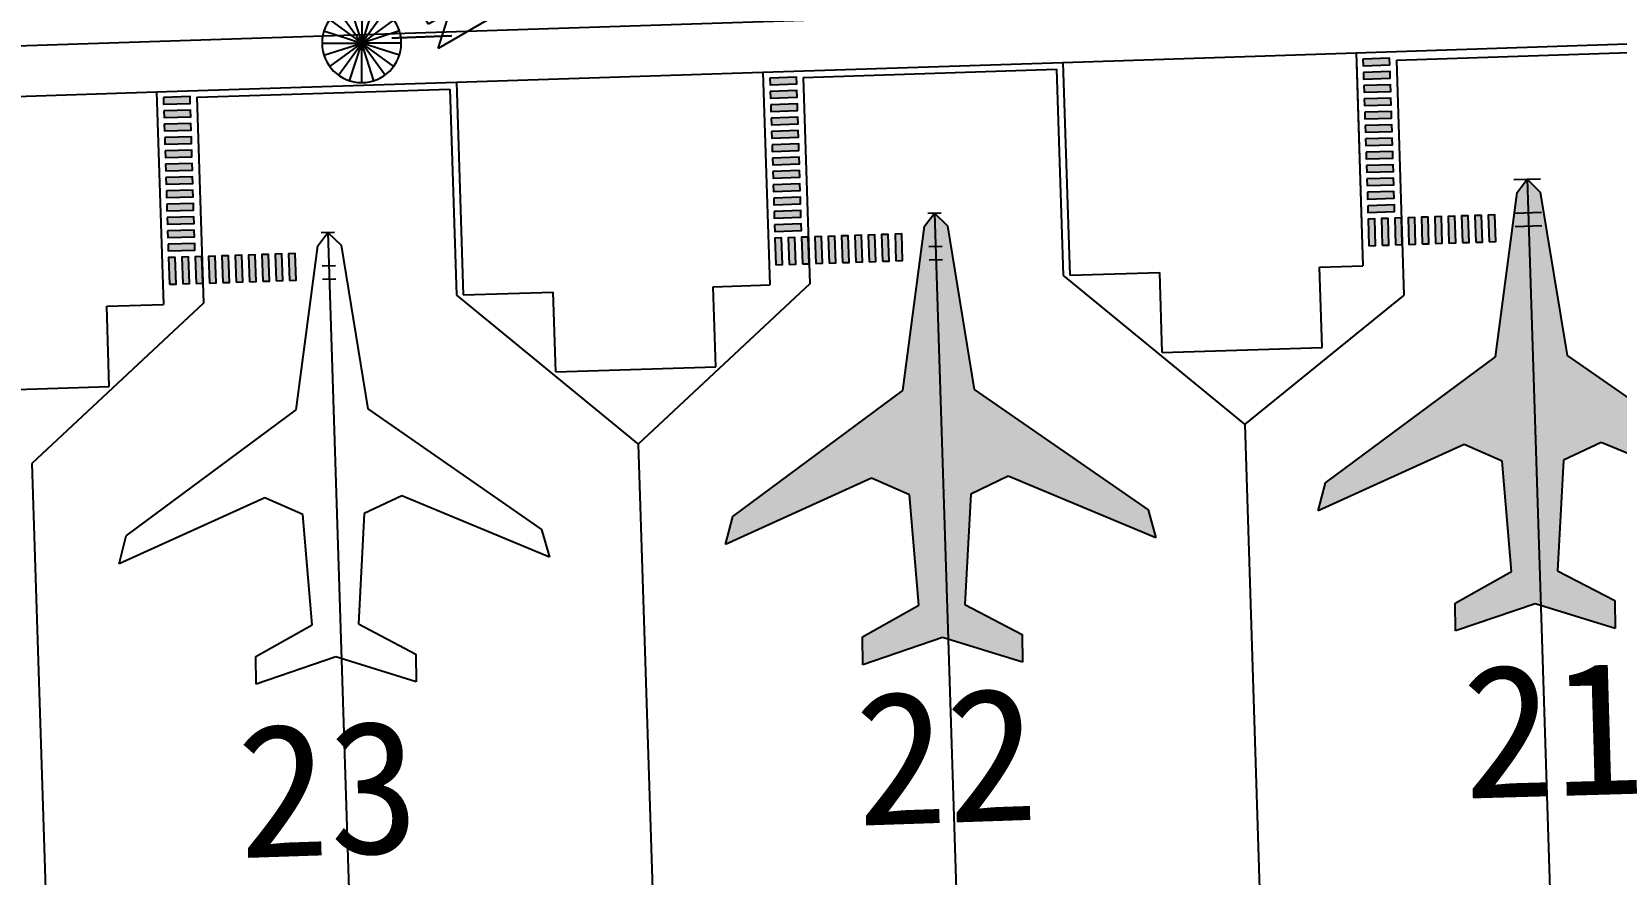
# Model space of a CAD drawing. Extents: x 71210 to 87171, y -11349 to 219.
# Drawn here: x 77445 to 78633, y -5300 to -4668 of the extents above; entities that cross this region are included whole.
import ezdxf

# ---------------------------------------------------------------- set-up
doc = ezdxf.new("R2010")
doc.units = 0
doc.layers.add('L-燈具圖', color=7, linetype='Continuous')
doc.layers.add('建築', color=7, linetype='Continuous')
doc.styles.add('細明體', font='')
doc.styles.get('細明體').set_extended_font_data('細明體')

# ---------------------------------------------------------------- blocks, each defined once
blk = doc.blocks.new('L-雷雨警示燈')
at = {"layer": 'L-燈具圖', "color": 87, "ltscale": 1000}
for p in [(-17.5, 24), (-9.2, 28.3), (0, 29.7), (9.2, 28.3), (17.5, 24), (-24, 17.5), (24, 17.5), (-28.3, 9.2), (-17.5, -24), (-9.2, -28.3), (28.3, 9.2), (0, -29.7), (9.2, -28.3), (28.3, -9.2), (-29.7, 0), (-28.3, -9.2), (-24, -17.5), (17.5, -24), (24, -17.5), (29.7, 0)]:
    blk.add_line(p, (0, 0), dxfattribs=at)
blk.add_circle((0, 0), 29.7, dxfattribs=at)
blk = doc.blocks.new('L-防水號角喇叭')
at = {"layer": 'L-燈具圖', "color": 6, "ltscale": 1000}
for p, q in [((-19.4, 39.2), (0, 17.9)), ((-19.4, 39.2), (-19.4, -27.1)), ((0, 24.3), (0, -24.3)), ((0, 24.3), (13.6, 24.3)), ((13.6, -24.3), (13.6, 24.3)), ((-19.4, -27.1), (0, -5.7)), ((0, -24.3), (13.6, -24.3))]:
    blk.add_line(p, q, dxfattribs=at)

msp = doc.modelspace()

# ---------------------------------------------------------------- hatches: boundary and pattern name
at = {"layer": '建築', "ltscale": 1000}
h = msp.add_hatch(color=256, dxfattribs=at)
h.paths.add_polyline_path([(78462.8, -4688), (78442.8, -4688.7), (78443, -4693.7), (78463, -4693)])
h.paths.add_polyline_path([(78463.2, -4698), (78443.2, -4698.7), (78443.3, -4703.7), (78463.3, -4703)])
h.paths.add_polyline_path([(78463.5, -4708), (78443.5, -4708.6), (78443.6, -4713.6), (78463.6, -4713)])
h.paths.add_polyline_path([(78463.8, -4718), (78443.8, -4718.6), (78444, -4723.6), (78464, -4723)])
h.paths.add_polyline_path([(78464.1, -4728), (78444.1, -4728.6), (78444.3, -4733.6), (78464.3, -4733)])
h.paths.add_polyline_path([(78464.4, -4738), (78444.4, -4738.6), (78444.6, -4743.6), (78464.6, -4743)])
h.paths.add_polyline_path([(78464.8, -4748), (78444.8, -4748.6), (78444.9, -4753.6), (78464.9, -4753)])
h.paths.add_polyline_path([(78465.1, -4758), (78445.1, -4758.6), (78445.3, -4763.6), (78465.2, -4763)])
h.paths.add_polyline_path([(78465.4, -4768), (78445.4, -4768.6), (78445.6, -4773.6), (78465.6, -4773)])
h.paths.add_polyline_path([(78465.7, -4778), (78445.7, -4778.6), (78445.9, -4783.6), (78465.9, -4783)])
h.paths.add_polyline_path([(78466, -4788), (78446.1, -4788.6), (78446.2, -4793.6), (78466.2, -4793)])
h.paths.add_polyline_path([(78466.4, -4798), (78446.4, -4798.6), (78446.5, -4803.6), (78466.5, -4803)])
h.paths.add_polyline_path([(78451.7, -4808.4), (78446.7, -4808.6), (78447.3, -4828.6), (78452.3, -4828.4)])
h.paths.add_polyline_path([(78461.7, -4808.1), (78456.7, -4808.3), (78457.3, -4828.3), (78462.3, -4828.1)])
h.paths.add_polyline_path([(78471.7, -4807.8), (78466.7, -4808), (78467.3, -4827.9), (78472.3, -4827.8)])
h.paths.add_polyline_path([(78481.7, -4807.5), (78476.7, -4807.6), (78477.3, -4827.6), (78482.3, -4827.5)])
h.paths.add_polyline_path([(78491.7, -4807.2), (78486.7, -4807.3), (78487.3, -4827.3), (78492.3, -4827.1)])
h.paths.add_polyline_path([(78501.7, -4806.8), (78496.7, -4807), (78497.3, -4827), (78502.3, -4826.8)])
h.paths.add_polyline_path([(78511.7, -4806.5), (78506.7, -4806.7), (78507.3, -4826.7), (78512.3, -4826.5)])
h.paths.add_polyline_path([(78521.7, -4806.2), (78516.7, -4806.3), (78517.3, -4826.3), (78522.3, -4826.2)])
h.paths.add_polyline_path([(78531.7, -4805.9), (78526.7, -4806), (78527.3, -4826), (78532.3, -4825.9)])
h.paths.add_polyline_path([(78541.6, -4805.5), (78536.7, -4805.7), (78537.3, -4825.7), (78542.3, -4825.5)])
h = msp.add_hatch(color=256, dxfattribs=at)
h.paths.add_polyline_path([(78018.1, -4702.3), (77998.1, -4703), (77998.2, -4708), (78018.2, -4707.3)])
h.paths.add_polyline_path([(78018.4, -4712.3), (77998.4, -4713), (77998.6, -4718), (78018.5, -4717.3)])
h.paths.add_polyline_path([(78018.7, -4722.3), (77998.7, -4723), (77998.9, -4728), (78018.9, -4727.3)])
h.paths.add_polyline_path([(78019, -4732.3), (77999, -4732.9), (77999.2, -4737.9), (78019.2, -4737.3)])
h.paths.add_polyline_path([(78019.3, -4742.3), (77999.4, -4742.9), (77999.5, -4747.9), (78019.5, -4747.3)])
h.paths.add_polyline_path([(78019.7, -4752.3), (77999.7, -4752.9), (77999.8, -4757.9), (78019.8, -4757.3)])
h.paths.add_polyline_path([(78020, -4762.3), (78000, -4762.9), (78000.2, -4767.9), (78020.2, -4767.3)])
h.paths.add_polyline_path([(78020.3, -4772.3), (78000.3, -4772.9), (78000.5, -4777.9), (78020.5, -4777.3)])
h.paths.add_polyline_path([(78020.6, -4782.3), (78000.6, -4782.9), (78000.8, -4787.9), (78020.8, -4787.3)])
h.paths.add_polyline_path([(78021, -4792.3), (78001, -4792.9), (78001.1, -4797.9), (78021.1, -4797.3)])
h.paths.add_polyline_path([(78021.3, -4802.3), (78001.3, -4802.9), (78001.4, -4807.9), (78021.4, -4807.3)])
h.paths.add_polyline_path([(78021.6, -4812.3), (78001.6, -4812.9), (78001.8, -4817.9), (78021.8, -4817.3)])
h.paths.add_polyline_path([(78006.9, -4822.7), (78001.9, -4822.9), (78002.6, -4842.9), (78007.6, -4842.7)])
h.paths.add_polyline_path([(78016.9, -4822.4), (78011.9, -4822.6), (78012.6, -4842.6), (78017.6, -4842.4)])
h.paths.add_polyline_path([(78026.9, -4822.1), (78021.9, -4822.3), (78022.6, -4842.2), (78027.6, -4842.1)])
h.paths.add_polyline_path([(78036.9, -4821.8), (78031.9, -4821.9), (78032.6, -4841.9), (78037.6, -4841.8)])
h.paths.add_polyline_path([(78046.9, -4821.5), (78041.9, -4821.6), (78042.6, -4841.6), (78047.5, -4841.4)])
h.paths.add_polyline_path([(78056.9, -4821.1), (78051.9, -4821.3), (78052.5, -4841.3), (78057.5, -4841.1)])
h.paths.add_polyline_path([(78066.9, -4820.8), (78061.9, -4821), (78062.5, -4841), (78067.5, -4840.8)])
h.paths.add_polyline_path([(78076.9, -4820.5), (78071.9, -4820.7), (78072.5, -4840.6), (78077.5, -4840.5)])
h.paths.add_polyline_path([(78086.9, -4820.2), (78081.9, -4820.3), (78082.5, -4840.3), (78087.5, -4840.2)])
h.paths.add_polyline_path([(78096.9, -4819.8), (78091.9, -4820), (78092.5, -4840), (78097.5, -4839.8)])
h = msp.add_hatch(color=256, dxfattribs=at)
h.paths.add_polyline_path([(77563.3, -4716.9), (77543.3, -4717.6), (77543.5, -4722.6), (77563.5, -4721.9)])
h.paths.add_polyline_path([(77563.6, -4726.9), (77543.6, -4727.6), (77543.8, -4732.6), (77563.8, -4731.9)])
h.paths.add_polyline_path([(77563.9, -4736.9), (77543.9, -4737.6), (77544.1, -4742.6), (77564.1, -4741.9)])
h.paths.add_polyline_path([(77564.3, -4746.9), (77544.3, -4747.6), (77544.4, -4752.6), (77564.4, -4751.9)])
h.paths.add_polyline_path([(77564.6, -4756.9), (77544.6, -4757.6), (77544.8, -4762.6), (77564.7, -4761.9)])
h.paths.add_polyline_path([(77564.9, -4766.9), (77544.9, -4767.6), (77545.1, -4772.6), (77565.1, -4771.9)])
h.paths.add_polyline_path([(77565.2, -4776.9), (77545.2, -4777.6), (77545.4, -4782.6), (77565.4, -4781.9)])
h.paths.add_polyline_path([(77565.5, -4786.9), (77545.6, -4787.6), (77545.7, -4792.5), (77565.7, -4791.9)])
h.paths.add_polyline_path([(77565.9, -4796.9), (77545.9, -4797.5), (77546, -4802.5), (77566, -4801.9)])
h.paths.add_polyline_path([(77566.2, -4806.9), (77546.2, -4807.5), (77546.4, -4812.5), (77566.3, -4811.9)])
h.paths.add_polyline_path([(77566.5, -4816.9), (77546.5, -4817.5), (77546.7, -4822.5), (77566.7, -4821.9)])
h.paths.add_polyline_path([(77566.8, -4826.9), (77546.8, -4827.5), (77547, -4832.5), (77567, -4831.9)])
h.paths.add_polyline_path([(77552.2, -4837.4), (77547.2, -4837.5), (77547.8, -4857.5), (77552.8, -4857.4)])
h.paths.add_polyline_path([(77562.2, -4837), (77557.2, -4837.2), (77557.8, -4857.2), (77562.8, -4857)])
h.paths.add_polyline_path([(77572.2, -4836.7), (77567.2, -4836.9), (77567.8, -4856.9), (77572.8, -4856.7)])
h.paths.add_polyline_path([(77582.1, -4836.4), (77577.1, -4836.6), (77577.8, -4856.6), (77582.8, -4856.4)])
h.paths.add_polyline_path([(77592.1, -4836.1), (77587.1, -4836.2), (77587.8, -4856.2), (77592.8, -4856.1)])
h.paths.add_polyline_path([(77602.1, -4835.8), (77597.1, -4835.9), (77597.8, -4855.9), (77602.8, -4855.7)])
h.paths.add_polyline_path([(77612.1, -4835.4), (77607.1, -4835.6), (77607.8, -4855.6), (77612.8, -4855.4)])
h.paths.add_polyline_path([(77622.1, -4835.1), (77617.1, -4835.3), (77617.8, -4855.3), (77622.8, -4855.1)])
h.paths.add_polyline_path([(77632.1, -4834.8), (77627.1, -4835), (77627.8, -4854.9), (77632.8, -4854.8)])
h.paths.add_polyline_path([(77642.1, -4834.5), (77637.1, -4834.6), (77637.8, -4854.6), (77642.8, -4854.5)])
for points in [[(78565.8, -4778.8), (78575.7, -4788.4), (78595.8, -4911), (78726.1, -5001.3), (78732, -5022.2), (78621.3, -4976), (78593.1, -4989.4), (78588.7, -5072.2), (78631.7, -5094.6), (78632, -5115.4), (78571.8, -5096.9), (78512.2, -5117.3), (78511.9, -5096.5), (78554.1, -5072.7), (78547.2, -4990.1), (78518.6, -4977.6), (78409.3, -5027.2), (78414.6, -5006.2), (78542.1, -4911.8), (78558.4, -4788.7)], [(78121.4, -4804.1), (78131.2, -4813.7), (78151.3, -4936.3), (78281.7, -5026.6), (78287.6, -5047.5), (78176.8, -5001.3), (78148.7, -5014.7), (78144.3, -5097.5), (78187.2, -5119.9), (78187.5, -5140.7), (78127.4, -5122.2), (78067.8, -5142.6), (78067.5, -5121.8), (78109.7, -5098), (78102.7, -5015.4), (78074.2, -5002.9), (77964.9, -5052.5), (77970.2, -5031.5), (78097.7, -4937.1), (78114, -4814)]]:
    msp.add_hatch(color=256, dxfattribs=at).paths.add_polyline_path(points)

# ---------------------------------------------------------------- linework, layer by layer
at = {"layer": 'L-燈具圖', "const_width": 1.5, "elevation": -3.9, "flags": 128}
msp.add_lwpolyline([(77759.7, -4671.3), (77714.4, -4673)], dxfattribs=at)
at = {"layer": '建築', "ltscale": 1000}
for p, q in [((74576.1, -4772.4, -12.7), (78806.8, -4633.9, -12.7)), ((78437.7, -4684, -12.7), (78641.1, -4677.3, -12.7)), ((77992.9, -4698.5, -12.7), (78217.8, -4691.2, -12.7)), ((78217.8, -4691.2, -12.7), (78437.7, -4684, -12.7)), ((78217.8, -4691.2, -12.7), (78222.9, -4850.8, -12.7)), ((78217.8, -4691.2, -12.7), (78222.9, -4850.8, -12.7)), ((78437.7, -4684, -12.7), (78442.8, -4843.7, -12.7)), ((78437.9, -4690.5, -12.7), (78442.8, -4843.7, -12.7)), ((78467.9, -4689.6, -12.7), (78657.8, -4683.4, -12.7)), ((78467.9, -4689.6, -12.7), (78473.5, -4865.8, -12.7)), ((78467.9, -4689.6, -12.7), (78473.5, -4865.8, -12.7)), ((77763, -4706, -12.7), (77992.9, -4698.5, -12.7)), ((77992.9, -4698.5, -12.7), (77998.1, -4858, -12.7)), ((77992.9, -4698.5, -12.7), (77998.1, -4858, -12.7)), ((78023.1, -4702.5, -12.7), (78213, -4696.3, -12.7)), ((78023.1, -4702.5, -12.7), (78213, -4696.3, -12.7)), ((78023.1, -4702.5, -12.7), (78028, -4857.1, -12.7)), ((78023.1, -4702.5, -12.7), (78028, -4857.1, -12.7)), ((78213, -4696.3, -12.7), (78217.9, -4851, -12.7)), ((78213, -4696.3, -12.7), (78217.9, -4851, -12.7)), ((77308.3, -4720.9, -12.7), (77538.2, -4713.4, -12.7)), ((77538.2, -4713.4, -12.7), (77763, -4706, -12.7)), ((77538.2, -4713.4, -12.7), (77543.3, -4872.7, -12.7)), ((77538.2, -4713.4, -12.7), (77543.3, -4872.7, -12.7)), ((77568.3, -4717.4, -12.7), (77758.2, -4711.2, -12.7)), ((77568.3, -4717.4, -12.7), (77758.2, -4711.2, -12.7)), ((77758.2, -4711.2, -12.7), (77763.2, -4865.6, -12.7)), ((77758.2, -4711.2, -12.7), (77763.2, -4865.6, -12.7)), ((77763, -4706, -12.7), (77768.2, -4865.4, -12.7)), ((77763, -4706, -12.7), (77768.2, -4865.4, -12.7)), ((77568.3, -4717.4, -12.7), (77573.3, -4871.7, -12.7)), ((77568.3, -4717.4, -12.7), (77573.3, -4871.7, -12.7)), ((78555.8, -4779.1, -12.7), (78575.8, -4778.4, -12.7)), ((78555.8, -4779.1, -12.7), (78575.8, -4778.4, -12.7)), ((78558.4, -4788.7, -12.7), (78565.8, -4778.8, -12.7)), ((78565.8, -4778.8, -12.7), (78591.6, -5580.3, -12.7)), ((78565.8, -4778.8, -12.7), (78575.7, -4788.4, -12.7)), ((78565.8, -4778.8, -12.7), (78591.6, -5580.3, -12.7)), ((78542.1, -4911.8, -12.7), (78558.4, -4788.7, -12.7)), ((78575.7, -4788.4, -12.7), (78595.8, -4911, -12.7)), ((78114, -4814, -12.7), (78121.4, -4804.1, -12.7)), ((78116.4, -4804.2, -12.7), (78126.4, -4803.9, -12.7)), ((78116.4, -4804.2, -12.7), (78126.4, -4803.9, -12.7)), ((78121.4, -4804.1, -12.7), (78146.8, -5594.6, -12.7)), ((78121.4, -4804.1, -12.7), (78131.2, -4813.7, -12.7)), ((78121.4, -4804.1, -12.7), (78146.8, -5594.6, -12.7)), ((78556.6, -4804.1, -12.7), (78576.6, -4803.4, -12.7)), ((78556.6, -4804.1, -12.7), (78576.6, -4803.4, -12.7)), ((77659.2, -4828.6, -12.7), (77666.6, -4818.7, -12.7)), ((77661.6, -4818.8, -12.7), (77671.6, -4818.5, -12.7)), ((77661.6, -4818.8, -12.7), (77671.6, -4818.5, -12.7)), ((77666.6, -4818.7, -12.7), (77692, -5609.3, -12.7)), ((77666.6, -4818.7, -12.7), (77676.5, -4828.3, -12.7)), ((77666.6, -4818.7, -12.7), (77692, -5609.3, -12.7)), ((78097.7, -4937.1, -12.7), (78114, -4814, -12.7)), ((78131.2, -4813.7, -12.7), (78151.3, -4936.3, -12.7)), ((78556.9, -4814.1, -12.7), (78576.9, -4813.4, -12.7)), ((78556.9, -4814.1, -12.7), (78576.9, -4813.4, -12.7)), ((77642.9, -4951.7, -12.7), (77659.2, -4828.6, -12.7)), ((77676.5, -4828.3, -12.7), (77696.6, -4950.9, -12.7)), ((78117.2, -4829.2, -12.7), (78127.2, -4828.9, -12.7)), ((78117.2, -4829.2, -12.7), (78127.2, -4828.9, -12.7)), ((77662.4, -4843.8, -12.7), (77672.4, -4843.5, -12.7)), ((77662.4, -4843.8, -12.7), (77672.4, -4843.5, -12.7)), ((78117.5, -4839.2, -12.7), (78127.5, -4838.9, -12.7)), ((78117.5, -4839.2, -12.7), (78127.5, -4838.9, -12.7)), ((78410.3, -4844.8, -12.7), (78442.8, -4843.7, -12.7)), ((78410.3, -4844.8, -12.7), (78442.8, -4843.7, -12.7)), ((78412.3, -4904.8, -12.7), (78410.3, -4844.8, -12.7)), ((78412.3, -4904.8, -12.7), (78410.3, -4844.8, -12.7)), ((78412.3, -4904.8, -12.7), (78410.3, -4844.8, -12.7)), ((77662.7, -4853.8, -12.7), (77672.7, -4853.5, -12.7)), ((77662.7, -4853.8, -12.7), (77672.7, -4853.5, -12.7)), ((78028, -4857.1, -12.7), (77899.3, -4977.3, -12.7)), ((78028, -4857.1, -12.7), (77899.3, -4977.3, -12.7)), ((77955.6, -4859.4, -12.7), (77998.1, -4858, -12.7)), ((77955.6, -4859.4, -12.7), (77998.1, -4858, -12.7)), ((77957.5, -4919.4, -12.7), (77955.6, -4859.4, -12.7)), ((77957.5, -4919.4, -12.7), (77955.6, -4859.4, -12.7)), ((78217.9, -4851, -12.7), (78354.1, -4962.7, -12.7)), ((78217.9, -4851, -12.7), (78354.1, -4962.7, -12.7)), ((78222.9, -4850.8, -12.7), (78290.4, -4848.6, -12.7)), ((78222.9, -4850.8, -12.7), (78290.4, -4848.6, -12.7)), ((78292.3, -4908.6, -12.7), (78290.4, -4848.6, -12.7)), ((78292.3, -4908.6, -12.7), (78290.4, -4848.6, -12.7)), ((77763.2, -4865.6, -12.7), (77899.3, -4977.3, -12.7)), ((77763.2, -4865.6, -12.7), (77899.3, -4977.3, -12.7)), ((77768.2, -4865.4, -12.7), (77835.6, -4863.3, -12.7)), ((77768.2, -4865.4, -12.7), (77835.6, -4863.3, -12.7)), ((77837.6, -4923.2, -12.7), (77835.6, -4863.3, -12.7)), ((77837.6, -4923.2, -12.7), (77835.6, -4863.3, -12.7)), ((78354.1, -4962.7, -12.7), (78473.5, -4865.8, -12.7)), ((78354.1, -4962.7, -12.7), (78473.5, -4865.8, -12.7)), ((77573.3, -4871.7, -12.7), (77444.6, -4991.9, -12.7)), ((77573.3, -4871.7, -12.7), (77444.6, -4991.9, -12.7)), ((77500.8, -4874, -12.7), (77543.3, -4872.7, -12.7)), ((77500.8, -4874, -12.7), (77543.3, -4872.7, -12.7)), ((77502.7, -4934, -12.7), (77500.8, -4874, -12.7)), ((77502.7, -4934, -12.7), (77500.8, -4874, -12.7)), ((78292.3, -4908.6, -12.7), (78412.3, -4904.8, -12.7)), ((78292.3, -4908.6, -12.7), (78412.3, -4904.8, -12.7)), ((78414.6, -5006.2, -12.7), (78542.1, -4911.8, -12.7)), ((78595.8, -4911, -12.7), (78726.1, -5001.3, -12.7)), ((77837.6, -4923.2, -12.7), (77957.5, -4919.4, -12.7)), ((77837.6, -4923.2, -12.7), (77957.5, -4919.4, -12.7)), ((77382.8, -4937.9, -12.7), (77502.7, -4934, -12.7)), ((77382.8, -4937.9, -12.7), (77502.7, -4934, -12.7)), ((77970.2, -5031.5, -12.7), (78097.7, -4937.1, -12.7)), ((78151.3, -4936.3, -12.7), (78281.7, -5026.6, -12.7)), ((77515.4, -5046.1, -12.7), (77642.9, -4951.7, -12.7)), ((77696.6, -4950.9, -12.7), (77826.9, -5041.3, -12.7)), ((78354.1, -4962.7, -12.7), (78376.4, -5655.4, -12.7)), ((77899.3, -4977.3, -12.7), (77922.2, -5686.9, -12.7)), ((77899.3, -4977.3, -12.7), (77922.2, -5686.9, -12.7)), ((78518.6, -4977.6, -12.7), (78409.3, -5027.2, -12.7)), ((78547.2, -4990.1, -12.7), (78518.6, -4977.6, -12.7)), ((78621.3, -4976, -12.7), (78593.1, -4989.4, -12.7)), ((78732, -5022.2, -12.7), (78621.3, -4976, -12.7)), ((78554.1, -5072.7, -12.7), (78547.2, -4990.1, -12.7)), ((78593.1, -4989.4, -12.7), (78588.7, -5072.2, -12.7)), ((77444.6, -4991.9, -12.7), (77467.4, -5701.5, -12.7)), ((77444.6, -4991.9, -12.7), (77467.4, -5701.5, -12.7)), ((78176.8, -5001.3, -12.7), (78148.7, -5014.7, -12.7)), ((78287.6, -5047.5, -12.7), (78176.8, -5001.3, -12.7)), ((78074.2, -5002.9, -12.7), (77964.9, -5052.5, -12.7)), ((78102.7, -5015.4, -12.7), (78074.2, -5002.9, -12.7)), ((78409.3, -5027.2, -12.7), (78414.6, -5006.2, -12.7)), ((77619.4, -5017.5, -12.7), (77510.2, -5067.1, -12.7)), ((77648, -5030, -12.7), (77619.4, -5017.5, -12.7)), ((77722.1, -5016, -12.7), (77693.9, -5029.3, -12.7)), ((77832.8, -5062.1, -12.7), (77722.1, -5016, -12.7)), ((78109.7, -5098, -12.7), (78102.7, -5015.4, -12.7)), ((78148.7, -5014.7, -12.7), (78144.3, -5097.5, -12.7)), ((77655, -5112.7, -12.7), (77648, -5030, -12.7)), ((77693.9, -5029.3, -12.7), (77689.5, -5112.1, -12.7)), ((77964.9, -5052.5, -12.7), (77970.2, -5031.5, -12.7)), ((78281.7, -5026.6, -12.7), (78287.6, -5047.5, -12.7)), ((77510.2, -5067.1, -12.7), (77515.4, -5046.1, -12.7)), ((77826.9, -5041.3, -12.7), (77832.8, -5062.1, -12.7)), ((78511.9, -5096.5, -12.7), (78554.1, -5072.7, -12.7)), ((78588.7, -5072.2, -12.7), (78631.7, -5094.6, -12.7)), ((78512.2, -5117.3, -12.7), (78511.9, -5096.5, -12.7)), ((78571.8, -5096.9, -12.7), (78512.2, -5117.3, -12.7)), ((78632, -5115.4, -12.7), (78571.8, -5096.9, -12.7)), ((78631.7, -5094.6, -12.7), (78632, -5115.4, -12.7)), ((78067.5, -5121.8, -12.7), (78109.7, -5098, -12.7)), ((78144.3, -5097.5, -12.7), (78187.2, -5119.9, -12.7)), ((77612.7, -5136.4, -12.7), (77655, -5112.7, -12.7)), ((77689.5, -5112.1, -12.7), (77732.5, -5134.6, -12.7)), ((78187.2, -5119.9, -12.7), (78187.5, -5140.7, -12.7)), ((78067.8, -5142.6, -12.7), (78067.5, -5121.8, -12.7)), ((78127.4, -5122.2, -12.7), (78067.8, -5142.6, -12.7)), ((78187.5, -5140.7, -12.7), (78127.4, -5122.2, -12.7)), ((77613, -5157.2, -12.7), (77612.7, -5136.4, -12.7)), ((77672.6, -5136.8, -12.7), (77613, -5157.2, -12.7)), ((77732.8, -5155.4, -12.7), (77672.6, -5136.8, -12.7)), ((77732.5, -5134.6, -12.7), (77732.8, -5155.4, -12.7))]:
    msp.add_line(p, q, dxfattribs=at)
at = {"layer": '建築', "linetype": 'Continuous', "elevation": -12.7}
for points in [[(78442.8, -4688.7), (78443, -4693.7), (78463, -4693), (78462.8, -4688)], [(78442.8, -4688.7), (78443, -4693.7), (78463, -4693), (78462.8, -4688)], [(77998.1, -4703), (77998.2, -4708), (78018.2, -4707.3), (78018.1, -4702.3)], [(77998.1, -4703), (77998.2, -4708), (78018.2, -4707.3), (78018.1, -4702.3)], [(78443.2, -4698.7), (78443.3, -4703.7), (78463.3, -4703), (78463.2, -4698)], [(78443.2, -4698.7), (78443.3, -4703.7), (78463.3, -4703), (78463.2, -4698)], [(77543.3, -4717.6), (77543.5, -4722.6), (77563.5, -4721.9), (77563.3, -4716.9)], [(77543.3, -4717.6), (77543.5, -4722.6), (77563.5, -4721.9), (77563.3, -4716.9)], [(77998.4, -4713), (77998.6, -4718), (78018.5, -4717.3), (78018.4, -4712.3)], [(77998.4, -4713), (77998.6, -4718), (78018.5, -4717.3), (78018.4, -4712.3)], [(78443.5, -4708.6), (78443.6, -4713.6), (78463.6, -4713), (78463.5, -4708)], [(78443.5, -4708.6), (78443.6, -4713.6), (78463.6, -4713), (78463.5, -4708)], [(77543.6, -4727.6), (77543.8, -4732.6), (77563.8, -4731.9), (77563.6, -4726.9)], [(77543.6, -4727.6), (77543.8, -4732.6), (77563.8, -4731.9), (77563.6, -4726.9)], [(77998.7, -4723), (77998.9, -4728), (78018.9, -4727.3), (78018.7, -4722.3)], [(77998.7, -4723), (77998.9, -4728), (78018.9, -4727.3), (78018.7, -4722.3)], [(78443.8, -4718.6), (78444, -4723.6), (78464, -4723), (78463.8, -4718)], [(78443.8, -4718.6), (78444, -4723.6), (78464, -4723), (78463.8, -4718)], [(78444.1, -4728.6), (78444.3, -4733.6), (78464.3, -4733), (78464.1, -4728)], [(78444.1, -4728.6), (78444.3, -4733.6), (78464.3, -4733), (78464.1, -4728)], [(77543.9, -4737.6), (77544.1, -4742.6), (77564.1, -4741.9), (77563.9, -4736.9)], [(77543.9, -4737.6), (77544.1, -4742.6), (77564.1, -4741.9), (77563.9, -4736.9)], [(77999, -4732.9), (77999.2, -4737.9), (78019.2, -4737.3), (78019, -4732.3)], [(77999, -4732.9), (77999.2, -4737.9), (78019.2, -4737.3), (78019, -4732.3)], [(78444.4, -4738.6), (78444.6, -4743.6), (78464.6, -4743), (78464.4, -4738)], [(78444.4, -4738.6), (78444.6, -4743.6), (78464.6, -4743), (78464.4, -4738)], [(77544.3, -4747.6), (77544.4, -4752.6), (77564.4, -4751.9), (77564.3, -4746.9)], [(77544.3, -4747.6), (77544.4, -4752.6), (77564.4, -4751.9), (77564.3, -4746.9)], [(77999.4, -4742.9), (77999.5, -4747.9), (78019.5, -4747.3), (78019.3, -4742.3)], [(77999.4, -4742.9), (77999.5, -4747.9), (78019.5, -4747.3), (78019.3, -4742.3)], [(77999.7, -4752.9), (77999.8, -4757.9), (78019.8, -4757.3), (78019.7, -4752.3)], [(77999.7, -4752.9), (77999.8, -4757.9), (78019.8, -4757.3), (78019.7, -4752.3)], [(78444.8, -4748.6), (78444.9, -4753.6), (78464.9, -4753), (78464.8, -4748)], [(78444.8, -4748.6), (78444.9, -4753.6), (78464.9, -4753), (78464.8, -4748)], [(77544.6, -4757.6), (77544.8, -4762.6), (77564.7, -4761.9), (77564.6, -4756.9)], [(77544.6, -4757.6), (77544.8, -4762.6), (77564.7, -4761.9), (77564.6, -4756.9)], [(78000, -4762.9), (78000.2, -4767.9), (78020.2, -4767.3), (78020, -4762.3)], [(78000, -4762.9), (78000.2, -4767.9), (78020.2, -4767.3), (78020, -4762.3)], [(78445.1, -4758.6), (78445.3, -4763.6), (78465.2, -4763), (78465.1, -4758)], [(78445.1, -4758.6), (78445.3, -4763.6), (78465.2, -4763), (78465.1, -4758)], [(77544.9, -4767.6), (77545.1, -4772.6), (77565.1, -4771.9), (77564.9, -4766.9)], [(77544.9, -4767.6), (77545.1, -4772.6), (77565.1, -4771.9), (77564.9, -4766.9)], [(78000.3, -4772.9), (78000.5, -4777.9), (78020.5, -4777.3), (78020.3, -4772.3)], [(78000.3, -4772.9), (78000.5, -4777.9), (78020.5, -4777.3), (78020.3, -4772.3)], [(78445.4, -4768.6), (78445.6, -4773.6), (78465.6, -4773), (78465.4, -4768)], [(78445.4, -4768.6), (78445.6, -4773.6), (78465.6, -4773), (78465.4, -4768)], [(77545.2, -4777.6), (77545.4, -4782.6), (77565.4, -4781.9), (77565.2, -4776.9)], [(77545.2, -4777.6), (77545.4, -4782.6), (77565.4, -4781.9), (77565.2, -4776.9)], [(77545.6, -4787.6), (77545.7, -4792.5), (77565.7, -4791.9), (77565.5, -4786.9)], [(77545.6, -4787.6), (77545.7, -4792.5), (77565.7, -4791.9), (77565.5, -4786.9)], [(78000.6, -4782.9), (78000.8, -4787.9), (78020.8, -4787.3), (78020.6, -4782.3)], [(78000.6, -4782.9), (78000.8, -4787.9), (78020.8, -4787.3), (78020.6, -4782.3)], [(78445.7, -4778.6), (78445.9, -4783.6), (78465.9, -4783), (78465.7, -4778)], [(78445.7, -4778.6), (78445.9, -4783.6), (78465.9, -4783), (78465.7, -4778)], [(78446.1, -4788.6), (78446.2, -4793.6), (78466.2, -4793), (78466, -4788)], [(78446.1, -4788.6), (78446.2, -4793.6), (78466.2, -4793), (78466, -4788)], [(77545.9, -4797.5), (77546, -4802.5), (77566, -4801.9), (77565.9, -4796.9)], [(77545.9, -4797.5), (77546, -4802.5), (77566, -4801.9), (77565.9, -4796.9)], [(78001, -4792.9), (78001.1, -4797.9), (78021.1, -4797.3), (78021, -4792.3)], [(78001, -4792.9), (78001.1, -4797.9), (78021.1, -4797.3), (78021, -4792.3)], [(78446.4, -4798.6), (78446.5, -4803.6), (78466.5, -4803), (78466.4, -4798)], [(78446.4, -4798.6), (78446.5, -4803.6), (78466.5, -4803), (78466.4, -4798)], [(77546.2, -4807.5), (77546.4, -4812.5), (77566.3, -4811.9), (77566.2, -4806.9)], [(77546.2, -4807.5), (77546.4, -4812.5), (77566.3, -4811.9), (77566.2, -4806.9)], [(78001.3, -4802.9), (78001.4, -4807.9), (78021.4, -4807.3), (78021.3, -4802.3)], [(78001.3, -4802.9), (78001.4, -4807.9), (78021.4, -4807.3), (78021.3, -4802.3)], [(78447.3, -4828.6), (78452.3, -4828.4), (78451.7, -4808.4), (78446.7, -4808.6)], [(78457.3, -4828.3), (78462.3, -4828.1), (78461.7, -4808.1), (78456.7, -4808.3)], [(78457.3, -4828.3), (78462.3, -4828.1), (78461.7, -4808.1), (78456.7, -4808.3)], [(78467.3, -4827.9), (78472.3, -4827.8), (78471.7, -4807.8), (78466.7, -4808)], [(78467.3, -4827.9), (78472.3, -4827.8), (78471.7, -4807.8), (78466.7, -4808)], [(78477.3, -4827.6), (78482.3, -4827.5), (78481.7, -4807.5), (78476.7, -4807.6)], [(78477.3, -4827.6), (78482.3, -4827.5), (78481.7, -4807.5), (78476.7, -4807.6)], [(78487.3, -4827.3), (78492.3, -4827.1), (78491.7, -4807.2), (78486.7, -4807.3)], [(78487.3, -4827.3), (78492.3, -4827.1), (78491.7, -4807.2), (78486.7, -4807.3)], [(78497.3, -4827), (78502.3, -4826.8), (78501.7, -4806.8), (78496.7, -4807)], [(78497.3, -4827), (78502.3, -4826.8), (78501.7, -4806.8), (78496.7, -4807)], [(78507.3, -4826.7), (78512.3, -4826.5), (78511.7, -4806.5), (78506.7, -4806.7)], [(78507.3, -4826.7), (78512.3, -4826.5), (78511.7, -4806.5), (78506.7, -4806.7)], [(78517.3, -4826.3), (78522.3, -4826.2), (78521.7, -4806.2), (78516.7, -4806.3)], [(78517.3, -4826.3), (78522.3, -4826.2), (78521.7, -4806.2), (78516.7, -4806.3)], [(78527.3, -4826), (78532.3, -4825.9), (78531.7, -4805.9), (78526.7, -4806)], [(78527.3, -4826), (78532.3, -4825.9), (78531.7, -4805.9), (78526.7, -4806)], [(78537.3, -4825.7), (78542.3, -4825.5), (78541.6, -4805.5), (78536.7, -4805.7)], [(78537.3, -4825.7), (78542.3, -4825.5), (78541.6, -4805.5), (78536.7, -4805.7)], [(77546.5, -4817.5), (77546.7, -4822.5), (77566.7, -4821.9), (77566.5, -4816.9)], [(77546.5, -4817.5), (77546.7, -4822.5), (77566.7, -4821.9), (77566.5, -4816.9)], [(78001.6, -4812.9), (78001.8, -4817.9), (78021.8, -4817.3), (78021.6, -4812.3)], [(78001.6, -4812.9), (78001.8, -4817.9), (78021.8, -4817.3), (78021.6, -4812.3)], [(78002.6, -4842.9), (78007.6, -4842.7), (78006.9, -4822.7), (78001.9, -4822.9)], [(78002.6, -4842.9), (78007.6, -4842.7), (78006.9, -4822.7), (78001.9, -4822.9)], [(78012.6, -4842.6), (78017.6, -4842.4), (78016.9, -4822.4), (78011.9, -4822.6)], [(78012.6, -4842.6), (78017.6, -4842.4), (78016.9, -4822.4), (78011.9, -4822.6)], [(78022.6, -4842.2), (78027.6, -4842.1), (78026.9, -4822.1), (78021.9, -4822.3)], [(78022.6, -4842.2), (78027.6, -4842.1), (78026.9, -4822.1), (78021.9, -4822.3)], [(78032.6, -4841.9), (78037.6, -4841.8), (78036.9, -4821.8), (78031.9, -4821.9)], [(78032.6, -4841.9), (78037.6, -4841.8), (78036.9, -4821.8), (78031.9, -4821.9)], [(78042.6, -4841.6), (78047.5, -4841.4), (78046.9, -4821.5), (78041.9, -4821.6)], [(78042.6, -4841.6), (78047.5, -4841.4), (78046.9, -4821.5), (78041.9, -4821.6)], [(78052.5, -4841.3), (78057.5, -4841.1), (78056.9, -4821.1), (78051.9, -4821.3)], [(78052.5, -4841.3), (78057.5, -4841.1), (78056.9, -4821.1), (78051.9, -4821.3)], [(78062.5, -4841), (78067.5, -4840.8), (78066.9, -4820.8), (78061.9, -4821)], [(78062.5, -4841), (78067.5, -4840.8), (78066.9, -4820.8), (78061.9, -4821)], [(78072.5, -4840.6), (78077.5, -4840.5), (78076.9, -4820.5), (78071.9, -4820.7)], [(78072.5, -4840.6), (78077.5, -4840.5), (78076.9, -4820.5), (78071.9, -4820.7)], [(78082.5, -4840.3), (78087.5, -4840.2), (78086.9, -4820.2), (78081.9, -4820.3)], [(78082.5, -4840.3), (78087.5, -4840.2), (78086.9, -4820.2), (78081.9, -4820.3)], [(78092.5, -4840), (78097.5, -4839.8), (78096.9, -4819.8), (78091.9, -4820)], [(78092.5, -4840), (78097.5, -4839.8), (78096.9, -4819.8), (78091.9, -4820)], [(77546.8, -4827.5), (77547, -4832.5), (77567, -4831.9), (77566.8, -4826.9)], [(77546.8, -4827.5), (77547, -4832.5), (77567, -4831.9), (77566.8, -4826.9)], [(77597.8, -4855.9), (77602.8, -4855.7), (77602.1, -4835.8), (77597.1, -4835.9)], [(77597.8, -4855.9), (77602.8, -4855.7), (77602.1, -4835.8), (77597.1, -4835.9)], [(77607.8, -4855.6), (77612.8, -4855.4), (77612.1, -4835.4), (77607.1, -4835.6)], [(77607.8, -4855.6), (77612.8, -4855.4), (77612.1, -4835.4), (77607.1, -4835.6)], [(77617.8, -4855.3), (77622.8, -4855.1), (77622.1, -4835.1), (77617.1, -4835.3)], [(77617.8, -4855.3), (77622.8, -4855.1), (77622.1, -4835.1), (77617.1, -4835.3)], [(77627.8, -4854.9), (77632.8, -4854.8), (77632.1, -4834.8), (77627.1, -4835)], [(77627.8, -4854.9), (77632.8, -4854.8), (77632.1, -4834.8), (77627.1, -4835)], [(77637.8, -4854.6), (77642.8, -4854.5), (77642.1, -4834.5), (77637.1, -4834.6)], [(77637.8, -4854.6), (77642.8, -4854.5), (77642.1, -4834.5), (77637.1, -4834.6)], [(77547.8, -4857.5), (77552.8, -4857.4), (77552.2, -4837.4), (77547.2, -4837.5)], [(77547.8, -4857.5), (77552.8, -4857.4), (77552.2, -4837.4), (77547.2, -4837.5)], [(77557.8, -4857.2), (77562.8, -4857), (77562.2, -4837), (77557.2, -4837.2)], [(77557.8, -4857.2), (77562.8, -4857), (77562.2, -4837), (77557.2, -4837.2)], [(77567.8, -4856.9), (77572.8, -4856.7), (77572.2, -4836.7), (77567.2, -4836.9)], [(77567.8, -4856.9), (77572.8, -4856.7), (77572.2, -4836.7), (77567.2, -4836.9)], [(77577.8, -4856.6), (77582.8, -4856.4), (77582.1, -4836.4), (77577.1, -4836.6)], [(77577.8, -4856.6), (77582.8, -4856.4), (77582.1, -4836.4), (77577.1, -4836.6)], [(77587.8, -4856.2), (77592.8, -4856.1), (77592.1, -4836.1), (77587.1, -4836.2)], [(77587.8, -4856.2), (77592.8, -4856.1), (77592.1, -4836.1), (77587.1, -4836.2)]]:
    msp.add_lwpolyline(points, close=True, dxfattribs=at)

# ---------------------------------------------------------------- block references
at = {"layer": 'L-燈具圖', "ltscale": 1000, "xscale": -1}
for name, p, rotation in [('L-防水號角喇叭', (77763.1, -4650.4, 29), 300.0000000000103), ('L-雷雨警示燈', (77692, -4676.7, 29), 180)]:
    msp.add_blockref(name, p, dxfattribs=dict(at, rotation=rotation))

# ---------------------------------------------------------------- texts
at = {"layer": '建築', "ltscale": 1000, "style": '細明體'}
for s, rotation, p in [('21', 1.6271, (78518.8, -5243, 24.8)), ('22', 1.9297, (78063.9, -5263.3, 24.8)), ('23', 1.9297, (77600.5, -5287.6, 24.8))]:
    msp.add_text(s, height=100, rotation=rotation, dxfattribs=at).set_placement(p)

doc.saveas('drawing.dxf')
